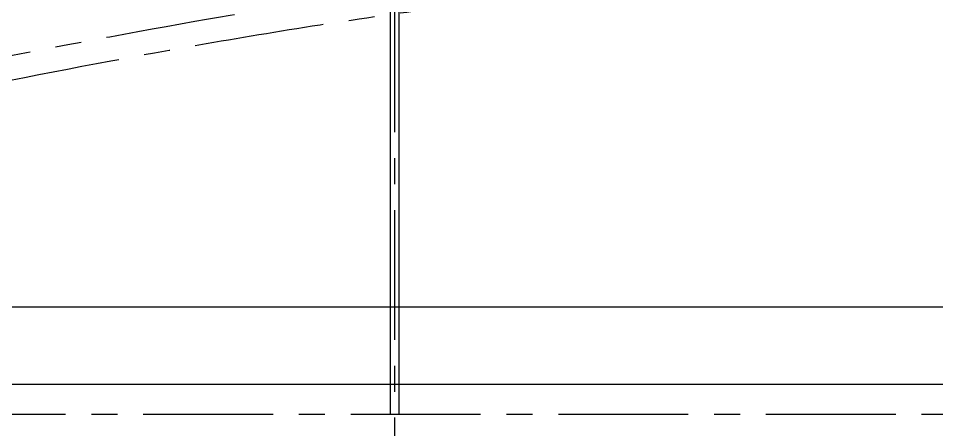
# Model space of a CAD drawing. Header units: millimetres. Extents: x 0 to 10092, y -2165 to 7128.
# Drawn here: x 3787 to 4848, y 1219 to 1694 of the extents above; entities that cross this region are included whole.
import ezdxf

# ---------------------------------------------------------------- set-up
doc = ezdxf.new("R2010")
doc.units = ezdxf.units.MM
doc.header["$LTSCALE"] = 120
doc.linetypes.add('G', pattern=[2, 1.25, -0.25, 0.25, -0.25])
doc.linetypes.add('K', pattern=[2.5, 1.25, -0.25, 0.25, -0.25, 0.25, -0.25])
for name, color, linetype in [('01', 7, 'Continuous'), ('05', 4, 'G'), ('07', 6, 'K')]:
    doc.layers.add(name, color=color, linetype=linetype)

msp = doc.modelspace()

# ---------------------------------------------------------------- linework, layer by layer
at = {"layer": '01', "color": 7, "linetype": 'Continuous'}
for p, q in [((4216.3, 2222.4), (4216.3, 1236.4)), ((4226.3, 2222.4), (4226.3, 1236.4)), ((3626.3, 1360.9), (5439.3, 1360.9)), ((3626.3, 1271.4), (5439.3, 1271.4)), ((4226.3, 1236.4), (4216.3, 1236.4))]:
    msp.add_line(p, q, dxfattribs=at)
at = {"layer": '05', "color": 7, "linetype": 'G'}
msp.add_line((4221.3, 2672.8), (4221.3, 1018.9), dxfattribs=at)
at = {"layer": '05', "color": 7}
msp.add_line((5521, 1236.4), (1672.1, 1236.4), dxfattribs=at)
at = {"layer": '05', "color": 7, "linetype": 'G'}
msp.add_spline([(5409.2, 2027.3), (5409.2, 1931.6), (4855.5, 1753.3), (3646.3, 1596.4)], degree=3, dxfattribs=at)
at = {"layer": '07', "color": 7, "linetype": 'K'}
msp.add_open_spline([(5379.3, 2027.3), (5381.9, 2016), (5383, 1997.7), (5383.5, 1988.8), (5383.8, 1980), (5383.9, 1963.4), (5383.6, 1955.4), (5382.7, 1945), (5382.4, 1942), (5381.7, 1937.2), (5381.4, 1935.3), (5380.8, 1931.7), (5380.4, 1929.9), (5379.2, 1924.6), (5378.3, 1921.2), (5375.3, 1911.8), (5373, 1906), (5367.5, 1895.1), (5364.3, 1889.9), (5357.1, 1880.1), (5353.1, 1875.4), (5344.2, 1866.5), (5339.3, 1862.2), (5328.7, 1854), (5322.9, 1850.1), (5310.4, 1842.7), (5303.8, 1839.2), (5289.7, 1832.5), (5282.2, 1829.4), (5261.3, 1821.6), (5247.3, 1817.3), (5217.6, 1809.7), (5197.8, 1806.4), (5165, 1800.6), (5147.8, 1798.2), (5116.5, 1794), (5098.3, 1792.3), (5046.3, 1788.6), (5015.9, 1787), (4954.5, 1784.4), (4923.4, 1783.5), (4881.1, 1782.2), (4869.6, 1781.8), (4849.2, 1781.1), (4840.3, 1780.8), (4822.5, 1780.1), (4813.7, 1779.7), (4787.3, 1778.6), (4769.9, 1777.8), (4718.3, 1775.3), (4684.7, 1773.3), (4585.8, 1766.8), (4522.6, 1761.6), (4289.5, 1738.7), (4135.7, 1716), (3902, 1675.2), (3816.7, 1658.7), (3701.8, 1636), (3671.3, 1629.9), (3646.3, 1621.4)], degree=3, knots=[0, 0, 0, 0, 26.815106, 26.815106, 53.630212, 53.630212, 80.445318, 80.445318, 91.652491, 91.652491, 99.103043, 99.103043, 106.553595, 106.553595, 121.4547, 121.4547, 149.181467, 149.181467, 176.908235, 176.908235, 204.635002, 204.635002, 232.36177, 232.36177, 260.088537, 260.088537, 287.815304, 287.815304, 315.542072, 315.542072, 361.31322, 361.31322, 407.084368, 407.084368, 452.855517, 452.855517, 498.626665, 498.626665, 571.112847, 571.112847, 643.599029, 643.599029, 670.614719, 670.614719, 691.89349, 691.89349, 713.172261, 713.172261, 755.729802, 755.729802, 840.844885, 840.844885, 1011.075051, 1011.075051, 1492.67198, 1492.67198, 1786.352097, 1786.352097, 1892.817761, 1892.817761, 1892.817761, 1892.817761], dxfattribs=at)

doc.saveas('drawing.dxf')
